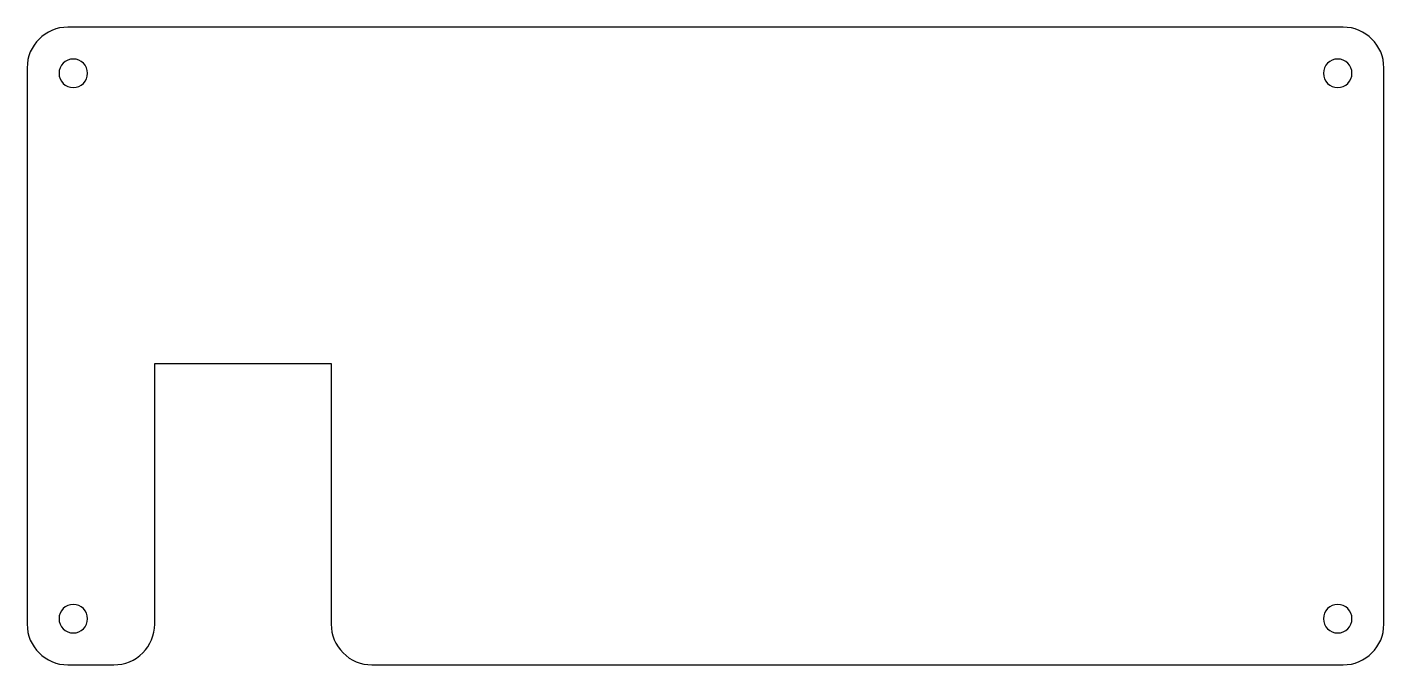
# Model space of a CAD drawing. Header units: millimetres. Extents: x 19 to 119, y 32 to 79.
import ezdxf

# ---------------------------------------------------------------- set-up
doc = ezdxf.new("R2010")
doc.units = ezdxf.units.MM
doc.layers.get('0').update_dxf_attribs({"linetype": 'CONTINUOUS'})

msp = doc.modelspace()

# ---------------------------------------------------------------- linework, layer by layer
msp.add_lwpolyline([(115.6, 78.8), (21.6, 78.8, 0.414213), (18.6, 75.8), (18.6, 34.8, 0.414213), (21.6, 31.8), (25, 31.8, 0.414214), (28, 34.8), (28, 54), (41.01, 54), (41.01, 34.8, 0.414214), (44.01, 31.8), (115.6, 31.8, 0.414213), (118.6, 34.8), (118.6, 75.8, 0.414213)], format="xyb", close=True)
at = {"extrusion": (0, 0, -1)}
for centre in [(-22, 75.4), (-115.2, 75.4), (-22, 35.2), (-115.2, 35.2)]:
    msp.add_circle(centre, 1.05, dxfattribs=at)

doc.saveas('drawing.dxf')
